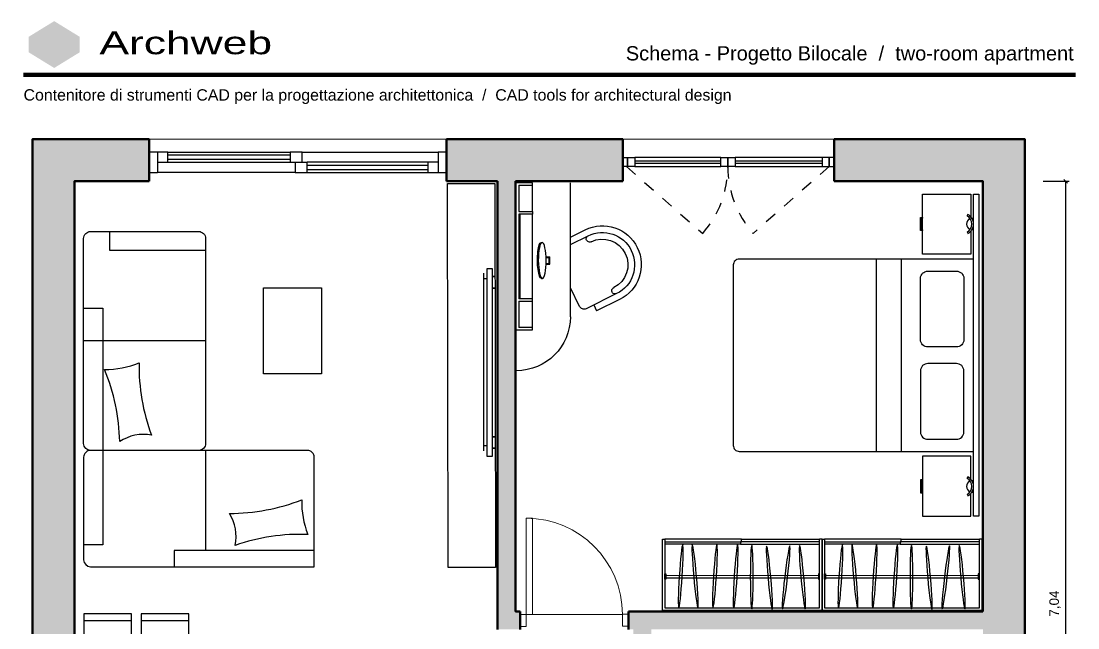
# Model space of a CAD drawing. Header units: metres. Extents: x 87.3 to 96.1, y 104.5 to 114.6.
# Drawn here: x 87.26 to 96.06, y 109.53 to 114.59 of the extents above; entities that cross this region are included whole.
import ezdxf
from ezdxf.enums import TextEntityAlignment as Align

# ---------------------------------------------------------------- set-up
doc = ezdxf.new("R2010")
doc.units = ezdxf.units.M
doc.header["$PDMODE"] = 35
doc.linetypes.add('DASHED', pattern=[0.75, 0.5, -0.25])
doc.layers.add('ARREDI attrezzature - furniture', color=175, linetype='Continuous')
doc.layers.add('QUOTE - dimension', color=252, linetype='Continuous')
for name, color, linetype, lineweight in [('MURATURA sezioni - section wall', 7, 'Continuous', 40), ('PAVIMENTAZIONE - flooring', 250, 'Continuous', 5), ('PORTE - doors', 252, 'Continuous', 5), ('PROIEZIONI - projections', 145, 'Continuous', 13), ('www.archweb.com', 2, 'Continuous', 5)]:
    doc.layers.add(name, color=color, linetype=linetype, lineweight=lineweight)
doc.layers.add('MURATURA tratteggi - hatch walls', color=7, linetype='Continuous', lineweight=40, true_color=0xa8a8a8)
doc.layers.add('VETRATE sezioni - windows sections', color=7, linetype='Continuous', true_color=0x0a85ff)
doc.styles.add('AW', font='arial.ttf')
doc.styles.get("Standard").update_dxf_attribs({"font": 'arial.ttf'})
doc.dimstyles.new('aw', dxfattribs={"dimtxt": 0.08, "dimasz": 0.03, "dimexe": 0.03, "dimexo": 0, "dimgap": 0.04, "dimtad": 1, "dimzin": 1, "dimtxsty": 'Standard', "dimblk": 'OBLIQUE', "dimcen": 2.5, "dimadec": 0, "dimazin": 0, "dimtfac": 1, "dimtmove": 0, "dimatfit": 3, "dimfxl": 1, "dimarcsym": 0})

# ---------------------------------------------------------------- blocks, each defined once
blk = doc.blocks.new('aw logo')
at = {"true_color": 0xababab}
h = blk.add_hatch(color=253, dxfattribs=at)
h.dxf.hatch_style = 1
h.paths.add_polyline_path([(-7.13, -10.92), (-6.51, -10.56), (-6.51, -3.76), (-13.02, -7.52)])
h.paths.add_polyline_path([(-6.51, -10.56), (-0.62, -7.16), (-6.51, -3.76)])
h.paths.add_polyline_path([(-0.62, -7.16), (0, -6.8), (0.62, -7.16), (6.51, -3.76), (0, 0), (-6.51, -3.76)])
h.paths.add_polyline_path([(0.62, -7.16), (6.51, -10.56), (6.51, -3.76)])
h.paths.add_polyline_path([(6.51, -10.56), (7.13, -10.92), (13.02, -7.52), (6.51, -3.76)])
at = {"true_color": 0x878787}
h = blk.add_hatch(color=252, dxfattribs=at)
h.dxf.hatch_style = 1
h.paths.add_polyline_path([(7.13, -10.92), (7.13, -11.63), (13.02, -15.03), (13.02, -7.52)])
h.paths.add_polyline_path([(7.13, -11.63), (7.13, -18.43), (13.02, -15.03)])
h.paths.add_polyline_path([(-7.13, -18.43), (-7.13, -11.63), (-13.02, -15.03)])
h.paths.add_polyline_path([(-7.13, -11.63), (-7.13, -10.92), (-13.02, -7.52), (-13.02, -15.03)])
at = {"true_color": 0xffffff}
h = blk.add_hatch(color=7, dxfattribs=at)
h.dxf.hatch_style = 1
h.paths.add_polyline_path([(0, -8.23), (5.89, -11.63), (5.89, -19.15), (7.13, -18.43), (7.13, -10.92), (0, -6.8), (-7.13, -10.92), (-7.13, -18.43), (-5.89, -19.15), (-5.89, -11.63)])
at = {"true_color": 0xaa0e10}
h = blk.add_hatch(color=14, dxfattribs=at)
h.dxf.hatch_style = 1
h.paths.add_polyline_path([(5.89, -11.63), (0, -8.23), (-5.89, -11.63), (0, -15.03)])
at = {"true_color": 0x890b0d}
h = blk.add_hatch(color=16, dxfattribs=at)
h.dxf.hatch_style = 1
h.paths.add_polyline_path([(-5.89, -11.63), (-5.89, -19.15), (0, -22.55), (0, -15.03)])
h.paths.add_polyline_path([(5.89, -19.15), (5.89, -11.63), (0, -15.03), (0, -22.55)])
blk = doc.blocks.new('Porta - doors 75')
at = {"layer": 'PORTE - doors', "color": 2}
for p, q in [((-0.0983, 0.75), (-0.0983, 0.8)), ((0.0017, 0.8), (0.0017, 0.75)), ((0.0017, 0.75), (-0.0983, 0.75)), ((0, -0.05), (0, 0)), ((0, 0), (0.8, 0)), ((-0.1, -0.05), (0, -0.05)), ((-0.1, -0.1), (-0.1, -0.05)), ((0, -0.05), (0, -0.1)), ((0.8, -0.05), (0, -0.05))]:
    blk.add_line(p, q, dxfattribs=at)
for points in [[(-0.0983, 0.8), (0.0017, 0.8)], [(0.8, -0.05), (0.8, 0)], [(-0.1, -0.1), (0, -0.1)]]:
    blk.add_lwpolyline(points, dxfattribs=at)
at = {"layer": 'PORTE - doors', "color": 251}
blk.add_arc((0, -0.05), 0.8, 0, 90, dxfattribs=at)
blk = doc.blocks.new('letto matrimoniale - double bed - hu82aw25')
at = {"layer": 'ARREDI attrezzature - furniture'}
for p, q in [((915.2504, 123.8718), (915.2579, 123.8843)), ((915.2504, 123.7373), (915.2579, 123.7248)), ((915.2504, 121.6862), (915.2579, 121.6987)), ((915.2504, 121.5516), (915.2579, 121.5391))]:
    blk.add_line(p, q, dxfattribs=at)
for points in [[(915.2811, 123.7444), (915.2811, 123.5532), (914.8803, 123.5532), (914.8803, 124.0532), (915.2811, 124.0532), (915.2811, 123.8647)], [(914.8803, 123.7559), (914.8803, 123.7509), (914.8628, 123.7509), (914.8628, 123.8582), (914.8803, 123.8582), (914.8803, 123.8532)], [(914.8803, 123.7559), (914.8705, 123.7559), (914.8705, 123.8532), (914.8803, 123.8532)], [(914.4921, 123.5132), (914.4921, 121.9102)], [(914.7022, 123.5132), (914.7022, 121.9102)], [(915.2811, 121.6791), (915.2811, 121.8702), (914.8803, 121.8702), (914.8803, 121.3702), (915.2811, 121.3702), (915.2811, 121.5588)], [(914.8803, 121.6676), (914.8803, 121.6725), (914.8628, 121.6725), (914.8628, 121.5653), (914.8803, 121.5653), (914.8803, 121.5702)], [(914.8803, 121.6676), (914.8705, 121.6676), (914.8705, 121.5702), (914.8803, 121.5702)]]:
    blk.add_lwpolyline(points, dxfattribs=at)
blk.add_lwpolyline([(915.3032, 121.3702), (915.3032, 124.0532), (915.3468, 124.0532), (915.3468, 121.3702)], close=True, dxfattribs=at)
for points in [[(913.3032, 123.4636), (913.3032, 121.9598, 0.414214), (913.3528, 121.9102), (915.3032, 121.9102), (915.3032, 123.5132), (913.3528, 123.5132, 0.414214)], [(915.1625, 122.781), (914.923, 122.781, -0.414214), (914.8624, 122.8416), (914.8624, 123.3515, -0.414214), (914.923, 123.4122), (915.1625, 123.4122, -0.414214), (915.2231, 123.3515), (915.2231, 122.8416, -0.414214)], [(915.1625, 122.6425), (914.923, 122.6425, 0.414214), (914.8624, 122.5819), (914.8624, 122.0719, 0.414214), (914.923, 122.0113), (915.1625, 122.0113, 0.414214), (915.2231, 122.0719), (915.2231, 122.5819, 0.414214)]]:
    blk.add_lwpolyline(points, format="xyb", close=True, dxfattribs=at)
for centre, radius, start, end in [((915.2918, 123.8045), 0.0471, 110.74028, 249.25972), ((915.2104, 123.8045), 0.0783, 300.75134, 59.24866), ((915.2104, 123.8045), 0.0928, 300.75134, 59.24866), ((915.2918, 123.8045), 0.0471, 75.97708, 91.70447), ((915.2918, 123.8045), 0.0471, 268.29553, 284.02292), ((915.2918, 121.6189), 0.0471, 110.74028, 249.25972), ((915.2104, 121.6189), 0.0783, 300.75134, 59.24866), ((915.2104, 121.6189), 0.0928, 300.75134, 59.24866), ((915.2918, 121.6189), 0.0471, 75.97708, 91.70447), ((915.2918, 121.6189), 0.0471, 268.29553, 284.02292)]:
    blk.add_arc(centre, radius, start, end, dxfattribs=at)
blk = doc.blocks.new('TAVOLO- TABLE')
at = {"layer": 'ARREDI attrezzature - furniture', "linetype": 'Continuous'}
for points in [[(1742.1181, 1918.8827), (1742.5151, 1918.8827), (1742.5151, 1919.2857), (1742.1181, 1919.2857)], [(1742.5959, 1918.8827), (1742.993, 1918.8827), (1742.993, 1919.2857), (1742.5959, 1919.2857)], [(1742.0584, 1918.8196), (1743.0564, 1918.8196), (1743.0564, 1918.0236), (1742.0584, 1918.0236)], [(1742.1181, 1917.9605), (1742.5151, 1917.9605), (1742.5151, 1917.5574), (1742.1181, 1917.5574)], [(1742.5959, 1917.9605), (1742.993, 1917.9605), (1742.993, 1917.5574), (1742.5959, 1917.5574)]]:
    blk.add_lwpolyline(points, close=True, dxfattribs=at)
for points in [[(1742.1181, 1919.2318), (1742.5151, 1919.2318)], [(1742.5959, 1919.2318), (1742.993, 1919.2318)], [(1742.1181, 1917.6114), (1742.5151, 1917.6114)], [(1742.5959, 1917.6114), (1742.993, 1917.6114)]]:
    blk.add_lwpolyline(points, dxfattribs=at)
blk = doc.blocks.new('DIVANO GRANDE - BIG COUCH')
at = {"layer": 'ARREDI attrezzature - furniture', "linetype": 'Continuous'}
blk.add_lwpolyline([(1742.1745, 1922.4709), (1743.0745, 1922.4709, -0.414214), (1743.1322, 1922.4132), (1743.1322, 1921.5593), (1742.1168, 1921.5593), (1742.1168, 1922.4132, -0.414214)], format="xyb", close=True, dxfattribs=at)
for points in [[(1742.3321, 1922.4709), (1742.3321, 1922.3163), (1743.1322, 1922.3163)], [(1742.1168, 1921.8319), (1742.2756, 1921.8319), (1742.2756, 1919.8604), (1742.1168, 1919.8604)], [(1744.0371, 1919.8149), (1742.8695, 1919.8149), (1742.8695, 1919.6791)]]:
    blk.add_lwpolyline(points, dxfattribs=at)
for points in [[(1743.1322, 1921.5593), (1743.1322, 1920.7053, -0.414214), (1743.0745, 1920.6477), (1742.1745, 1920.6477, -0.414214), (1742.1168, 1920.7053), (1742.1168, 1921.5593)], [(1743.1322, 1920.6477), (1742.1745, 1920.6477, 0.414214), (1742.1168, 1920.59), (1742.1168, 1919.7367, 0.414213), (1742.1745, 1919.6791), (1744.0371, 1919.6791), (1744.0371, 1920.59, 0.414214), (1743.9795, 1920.6477), (1743.1322, 1920.6477), (1743.1322, 1919.8149)]]:
    blk.add_lwpolyline(points, format="xyb", dxfattribs=at)
for centre, radius, start, end in [((1742.3008, 1922.027), 0.7055, 269.15197, 293.12962), ((1744.2272, 1921.3514), 1.6495, 179.06831, 200.44942), ((1740.7461, 1920.6824), 1.6714, 1.31541, 22.48353), ((1742.6164, 1920.4212), 0.3599, 79.54471, 123.64284), ((1743.3278, 1921.7938), 1.6714, 270.08337, 291.2515), ((1744.6386, 1920.2105), 0.7055, 177.91993, 201.89759), ((1743.0264, 1919.9295), 0.3599, 348.31268, 32.41081), ((1743.9217, 1918.2991), 1.6495, 87.83627, 109.21738)]:
    blk.add_arc(centre, radius, start, end, dxfattribs=at)
blk = doc.blocks.new('ARMADIO')
at = {"layer": 'ARREDI attrezzature - furniture', "color": 2}
for p, q in [((81628.7687, 41935.9451), (81628.7687, 41936.5351)), ((81628.7687, 41936.5351), (81628.7887, 41936.5351)), ((81628.7887, 41936.5351), (81628.7887, 41935.9651)), ((81629.4287, 41936.5351), (81628.7901, 41936.5351)), ((81628.7901, 41936.5351), (81628.7901, 41936.5151)), ((81629.4287, 41936.5151), (81629.4287, 41936.5351)), ((81630.0987, 41936.5351), (81630.0787, 41936.5351)), ((81630.0787, 41935.9651), (81630.0787, 41936.5351)), ((81630.0987, 41936.5351), (81630.0987, 41935.9451)), ((81628.7901, 41936.5151), (81629.4287, 41936.5151)), ((81630.0787, 41936.5151), (81629.4187, 41936.5151)), ((81629.4187, 41936.5151), (81629.4187, 41936.4951)), ((81629.4187, 41936.4951), (81630.0787, 41936.4951)), ((81630.0787, 41936.4951), (81630.0787, 41936.5151)), ((81628.7687, 41935.9451), (81630.0987, 41935.9451)), ((81628.7887, 41935.9651), (81630.0787, 41935.9651))]:
    blk.add_line(p, q, dxfattribs=at)
at = {"layer": 'ARREDI attrezzature - furniture'}
for p, q in [((81629.4287, 41936.5351), (81630.0787, 41936.5351)), ((81629.4187, 41936.4951), (81628.7887, 41936.4951)), ((81628.7887, 41936.2476), (81628.7987, 41936.2476)), ((81628.7887, 41936.2026), (81628.7887, 41936.2476)), ((81628.7987, 41936.2026), (81628.7887, 41936.2026)), ((81628.7987, 41936.2476), (81628.7987, 41936.2026)), ((81628.7987, 41936.2351, 0.0001), (81630.0687, 41936.2346, 0.0001)), ((81628.7987, 41936.2151, 0.0001), (81630.0687, 41936.2146, 0.0001)), ((81630.0787, 41936.2476), (81630.0687, 41936.2476)), ((81630.0687, 41936.2476), (81630.0687, 41936.2026)), ((81630.0687, 41936.2026), (81630.0787, 41936.2026)), ((81630.0787, 41936.2026), (81630.0787, 41936.2476))]:
    blk.add_line(p, q, dxfattribs=at)
at = {"layer": 'ARREDI attrezzature - furniture', "extrusion": (0, 0, -1)}
for centre, major_axis in [((81628.9218, 41936.2251), (0.0165, 0.2636)), ((81629.0418, 41936.2251), (-0.0235, 0.2631)), ((81629.2066, 41936.2251), (0.0165, 0.2636)), ((81629.3794, 41936.2241, 0.0003), (0.0165, 0.2636)), ((81629.5133, 41936.2202, 0.0003), (0, 0.2641)), ((81629.6606, 41936.2154, 0.0003), (-0.0235, 0.2631)), ((81629.7995, 41936.217, 0.0003), (0.0305, 0.2623)), ((81629.9352, 41936.219, 0.0003), (-0.0235, 0.2631))]:
    blk.add_ellipse(centre, major_axis=major_axis, ratio=0.045381, dxfattribs=at)
blk = doc.blocks.new('Angolo beauty')
at = {"layer": 'ARREDI attrezzature - furniture', "color": 2}
for p, q in [((1.226, 0), (0, 0)), ((0, -0.1345), (0, 0)), ((1.226, 0), (1.226, -0.1345)), ((0.02, -0.02), (0.2402, -0.02)), ((0.02, -0.02), (0.02, -0.1345)), ((0.2402, -0.02), (0.2402, -0.1345)), ((0.2602, -0.02), (0.9658, -0.02)), ((0.2602, -0.1345), (0.2602, -0.02)), ((0.9658, -0.1345), (0.9658, -0.02)), ((0.9858, -0.02), (1.206, -0.02)), ((0.9858, -0.02), (0.9858, -0.1345)), ((1.206, -0.1345), (1.206, -0.02)), ((0.02, -0.1345), (0, -0.1345)), ((0.2402, -0.1345), (0.2602, -0.1345)), ((0.9858, -0.1345), (0.9658, -0.1345)), ((1.226, -0.1345), (1.206, -0.1345))]:
    blk.add_line(p, q, dxfattribs=at)
at = {"layer": 'ARREDI attrezzature - furniture', "ltscale": 2}
for p, q in [((0.2402, -0.1345), (0.02, -0.1345)), ((0.9658, -0.1345), (0.2602, -0.1345)), ((1.206, -0.1345), (0.9858, -0.1345)), ((0.4972, -0.2075), (0.4971, -0.2149)), ((0.616, -0.2482), (0.6157, -0.2782)), ((0.622, -0.2485), (0.6218, -0.2723)), ((0.6722, -0.249), (0.672, -0.2727)), ((0.6782, -0.2488), (0.678, -0.2788)), ((0.7977, -0.21), (0.7976, -0.2174)), ((0.678, -0.2788), (0.6157, -0.2782)), ((0.672, -0.2727), (0.6218, -0.2723)), ((1.1154, -0.45), (0, -0.45))]:
    blk.add_line(p, q, dxfattribs=at)
at = {"layer": 'ARREDI attrezzature - furniture', "ltscale": 0.02}
blk.add_line((1.0172, -0.6442), (1.067, -0.6688), dxfattribs=at)
for points in [[(0.4524, -0.45), (0.3916, -0.5734)], [(0.5144, -0.45), (0.4415, -0.598)], [(0.9729, -0.8598), (1.067, -0.6688)]]:
    blk.add_lwpolyline(points, dxfattribs=at)
blk.add_lwpolyline([(0.9231, -0.8352), (1.0485, -0.5806, 0.414214), (1.0302, -0.5268), (0.8743, -0.45)], format="xyb", dxfattribs=at)
at = {"layer": 'ARREDI attrezzature - furniture', "ltscale": 2}
blk.add_arc((1.1154, 0), 0.45, 270, 0, dxfattribs=at)
at = {"layer": 'ARREDI attrezzature - furniture'}
for centre, radius, start, end in [((0.6823, -0.7166), 0.324, 153.77423, 333.77423), ((0.6823, -0.7166), 0.2685, 153.77423, 333.77423), ((0.4664, -0.6102), 0.0278, 333.77423, 153.77423), ((0.6823, -0.7166), 0.2129, 153.77423, 333.77423), ((0.8982, -0.823), 0.0278, 333.77423, 153.77423)]:
    blk.add_arc(centre, radius, start, end, dxfattribs=at)
at = {"layer": 'ARREDI attrezzature - furniture', "ltscale": 2}
blk.add_ellipse((0.6474, -0.2088), major_axis=(0.1503, -0.0013), ratio=0.220104, start_param=6.283185, end_param=9.424778, dxfattribs=at)
blk.add_ellipse((0.6474, -0.2161), major_axis=(0.1503, -0.0013), ratio=0.220104, dxfattribs=at)
at = {"layer": 'VETRATE sezioni - windows sections', "color": 150, "true_color": 0x0080ff}
blk.add_line((0.2602, -0.03), (0.9658, -0.03), dxfattribs=at)
blk = doc.blocks.new('_Oblique')
at = {"color": 0, "linetype": 'ByBlock', "lineweight": -2}
blk.add_line((-0.5, -0.5), (0.5, 0.5), dxfattribs=at)
blk = doc.blocks.new('*D24')
at = {"layer": 'Defpoints', "color": 0, "ltscale": 0.02, "transparency": 16777216}
for p in [(95.7687, 113.2539), (95.7687, 106.2187), (95.9564, 106.2187)]:
    blk.add_point(p, dxfattribs=at)
at = {"layer": 'QUOTE - dimension', "color": 0, "lineweight": -2, "ltscale": 0.02, "transparency": 16777216}
for p, q in [((95.7687, 113.2539), (95.9864, 113.2539)), ((95.9564, 113.2539), (95.9564, 106.2187)), ((95.7687, 106.2187), (95.9864, 106.2187))]:
    blk.add_line(p, q, dxfattribs=at)
at = {"layer": 'QUOTE - dimension', "color": 0, "lineweight": -2, "ltscale": 0.02, "transparency": 16777216, "xscale": 0.03, "yscale": 0.03, "zscale": 0.03}
for p, rotation in [((95.9564, 113.2539), 90), ((95.9564, 106.2187), 270)]:
    blk.add_blockref('_Oblique', p, dxfattribs=dict(at, rotation=rotation))
at = {"layer": 'QUOTE - dimension', "color": 0, "ltscale": 0.02, "transparency": 16777216, "insert": (95.8684, 109.7363), "char_height": 0.08, "attachment_point": 5, "rotation": 90}
blk.add_mtext('7,04', dxfattribs=at)

msp = doc.modelspace()

# ---------------------------------------------------------------- hatches: boundary and pattern name
at = {"layer": 'MURATURA tratteggi - hatch walls', "ltscale": 0.02}
h = msp.add_hatch(color=256, dxfattribs=at)
h.dxf.hatch_style = 1
h.paths.add_polyline_path([(88.325, 113.6039), (87.353, 113.6039), (87.353, 105.8687), (88.315, 105.8687), (88.315, 106.0221), (88.315, 106.0221), (88.315, 106.0971), (88.315, 106.2187), (87.703, 106.2187), (87.703, 113.2539), (88.325, 113.2539)])
h.paths.add_polyline_path([(92.269, 113.4516), (92.269, 113.6039), (90.8006, 113.6039), (90.8006, 113.2539), (91.2269, 113.2539), (91.2269, 109.5214), (91.4158, 109.5214), (91.4158, 109.6714), (91.3769, 109.6714), (91.3769, 113.2539), (92.269, 113.2539), (92.269, 113.3766), (92.269, 113.3766)])
h.paths.add_polyline_path([(95.6181, 113.6039), (94.0289, 113.6039), (94.0289, 113.4516), (94.0289, 113.4516), (94.0289, 113.3766), (94.0289, 113.2539), (95.2681, 113.2539), (95.2681, 109.6714), (92.3158, 109.6714), (92.3158, 109.5214), (92.3579, 109.5214), (92.3579, 108.8705), (92.5079, 108.8705), (92.5079, 109.5214), (95.2681, 109.5214), (95.2681, 109.039), (95.6181, 109.039)])
h.paths.add_polyline_path([(95.6181, 107.861), (95.4577, 107.861), (95.4577, 107.861), (95.3827, 107.861), (95.2681, 107.861), (95.2681, 107.3781), (92.5079, 107.3781), (92.5079, 108.0705), (92.3579, 108.0705), (92.3579, 107.1325), (92.5079, 107.1325), (92.5079, 107.2281), (95.2681, 107.2281), (95.2681, 107.0985), (95.6181, 107.0985)])
h.paths.add_polyline_path([(95.6181, 106.3656), (95.4577, 106.3656), (95.4577, 106.3656), (95.3827, 106.3656), (95.2681, 106.3656), (95.2681, 106.2187), (92.5079, 106.2187), (92.5079, 106.3325), (92.3579, 106.3325), (92.3579, 106.2187), (92.1127, 106.2187), (92.1127, 105.8687), (95.6181, 105.8687)])
h.paths.add_polyline_path([(91.0826, 106.2187), (90.2542, 106.2187), (90.2542, 108.0296), (90.7542, 108.0296), (90.7542, 108.1721), (90.9545, 108.172), (90.9545, 108.6878), (90.8564, 108.6878), (90.8417, 108.6436), (90.8986, 108.6247), (90.7976, 108.322), (90.2621, 108.322), (90.1612, 108.6247), (90.2181, 108.6436), (90.2033, 108.6878), (90.1042, 108.6878), (90.1042, 106.2187), (89.4951, 106.2187), (89.4951, 105.8687), (91.0826, 105.8687)])
h.paths.add_polyline_path([(90.4458, 108.2035, -1), (90.6139, 108.2035, -1)], flags=16)

# ---------------------------------------------------------------- linework, layer by layer
at = {"layer": 'ARREDI attrezzature - furniture', "linetype": 'Continuous'}
for points in [[(90.8091, 113.2362), (91.2026, 113.2362), (91.2082, 110.0361), (90.8147, 110.0361)], [(91.1392, 112.5279), (91.1803, 112.5279), (91.1803, 110.9625), (91.1392, 110.9625)], [(91.1803, 112.4616), (91.2026, 112.4616), (91.2026, 112.4616), (91.1803, 112.4616)], [(89.2778, 112.3652), (89.759, 112.3652), (89.759, 111.6491), (89.2778, 111.6491)], [(91.1803, 112.3631), (91.2026, 112.3631), (91.2026, 112.3631), (91.1803, 112.3631)], [(91.1803, 111.1259), (91.2026, 111.1259), (91.2026, 111.1259), (91.1803, 111.1259)], [(91.1803, 111.0307), (91.2026, 111.0307), (91.2026, 111.0307), (91.1803, 111.0307)]]:
    msp.add_lwpolyline(points, close=True, dxfattribs=at)
for points in [[(91.109, 112.4897), (91.109, 111.0091)], [(91.109, 112.4446), (91.1392, 112.4446)], [(91.3825, 111.6758), (91.3825, 112.0153)], [(91.109, 111.0537), (91.1392, 111.0537)]]:
    msp.add_lwpolyline(points, dxfattribs=at)
at = {"layer": 'MURATURA sezioni - section wall'}
for p, q in [((88.325, 113.6039), (88.325, 113.2539)), ((90.8006, 113.6039), (90.8006, 113.2539)), ((92.269, 113.6039), (92.269, 113.2539)), ((94.0289, 113.6039), (94.0289, 113.2539)), ((91.2269, 113.2539), (91.2269, 109.5214))]:
    msp.add_line(p, q, dxfattribs=at)
for points in [[(88.315, 105.8687), (87.353, 105.8687), (87.353, 113.6039), (88.325, 113.6039)], [(90.8006, 113.6039), (92.269, 113.6039)], [(94.0289, 113.6039), (95.6181, 113.6039), (95.6181, 109.039)], [(88.315, 106.2187), (87.703, 106.2187), (87.703, 113.2539), (88.325, 113.2539)], [(90.8006, 113.2539), (91.2269, 113.2539)], [(91.3769, 113.2539), (92.269, 113.2539)], [(91.3769, 113.2539), (91.3769, 109.6714), (91.4158, 109.6714)], [(94.0289, 113.2539), (95.2681, 113.2539), (95.2681, 109.6714)], [(91.4158, 109.6714), (91.4158, 109.5214)], [(92.3158, 109.6714), (95.2681, 109.6714)], [(92.3158, 109.5214), (92.3158, 109.6714)]]:
    msp.add_lwpolyline(points, dxfattribs=at)
at = {"layer": 'PAVIMENTAZIONE - flooring', "linetype": 'Continuous'}
msp.add_lwpolyline([(91.4658, 109.6464), (92.2658, 109.6464)], dxfattribs=at)
at = {"layer": 'PROIEZIONI - projections'}
for points in [[(90.8006, 113.6039), (88.325, 113.6039)], [(94.0289, 113.6039), (92.269, 113.6039)]]:
    msp.add_lwpolyline(points, dxfattribs=at)
at = {"layer": 'VETRATE sezioni - windows sections', "color": 2}
for p, q in [((88.4794, 113.496), (88.325, 113.496)), ((90.8006, 113.496), (90.7309, 113.496)), ((88.325, 113.3279), (88.3946, 113.3279))]:
    msp.add_line(p, q, dxfattribs=at)
at = {"layer": 'VETRATE sezioni - windows sections', "color": 251}
for p, q in [((88.4794, 113.496), (89.4995, 113.496)), ((89.5989, 113.496), (90.7309, 113.496)), ((93.0842, 113.4516), (92.369, 113.4516)), ((93.9289, 113.4516), (93.2042, 113.4516)), ((88.4794, 113.412), (89.4995, 113.412)), ((90.6461, 113.412), (89.6413, 113.412)), ((92.369, 113.3766), (93.0842, 113.3766)), ((93.2042, 113.3766), (93.9289, 113.3766)), ((89.5419, 113.3279), (88.3946, 113.3279)), ((89.6413, 113.3279), (90.6461, 113.3279))]:
    msp.add_line(p, q, dxfattribs=at)
at = {"layer": 'VETRATE sezioni - windows sections'}
for p, q in [((89.4995, 113.4705), (88.4794, 113.4705)), ((88.4794, 113.4374), (89.4995, 113.4374)), ((90.6461, 113.3865), (89.6413, 113.3865)), ((89.6413, 113.3534), (90.6461, 113.3534)), ((92.369, 113.4241), (93.0842, 113.4241)), ((92.369, 113.4041), (93.0842, 113.4041)), ((93.2042, 113.4241), (93.9289, 113.4241)), ((93.2042, 113.4041), (93.9289, 113.4041))]:
    msp.add_line(p, q, dxfattribs=at)
at = {"layer": 'VETRATE sezioni - windows sections', "color": 251, "linetype": 'DASHED', "ltscale": 0.15}
for p, q in [((92.2994, 113.3766), (92.9343, 112.8194)), ((93.9889, 113.3766), (93.3541, 112.8194))]:
    msp.add_line(p, q, dxfattribs=at)
at = {"layer": 'VETRATE sezioni - windows sections', "color": 2}
for points in [[(88.3946, 113.412), (88.4794, 113.412), (88.4794, 113.496)], [(88.3946, 113.496), (88.3946, 113.3279)], [(90.7309, 113.496), (90.7309, 113.3279)], [(89.5419, 113.412), (89.5419, 113.3279), (89.6413, 113.3279), (89.6413, 113.412)], [(89.5989, 113.412), (89.6413, 113.412)], [(90.7309, 113.412), (90.6461, 113.412), (90.6461, 113.3279), (90.8006, 113.3279)]]:
    msp.add_lwpolyline(points, dxfattribs=at)
for points in [[(89.5989, 113.412), (89.5989, 113.496), (89.4995, 113.496), (89.4995, 113.412)], [(92.309, 113.4516), (92.309, 113.3766), (92.269, 113.3766), (92.269, 113.4516)], [(92.369, 113.4516), (92.369, 113.3766), (92.309, 113.3766), (92.309, 113.4516)], [(93.1442, 113.4516), (93.1442, 113.3766), (93.0842, 113.3766), (93.0842, 113.4516)], [(93.2042, 113.4516), (93.2042, 113.3766), (93.1442, 113.3766), (93.1442, 113.4516)], [(93.9289, 113.4516), (93.9289, 113.3766), (93.9889, 113.3766), (93.9889, 113.4516)], [(93.9889, 113.4516), (93.9889, 113.3766), (94.0289, 113.3766), (94.0289, 113.4516)]]:
    msp.add_lwpolyline(points, close=True, dxfattribs=at)
at = {"layer": 'VETRATE sezioni - windows sections', "color": 251, "linetype": 'DASHED', "ltscale": 0.15}
for centre, start, end in [((92.2994, 113.3766), 318.72361, 0.00027), ((93.9889, 113.3766), 179.99973, 221.27639)]:
    msp.add_arc(centre, 0.8448, start, end, dxfattribs=at)
at = {"layer": 'www.archweb.com', "color": 8, "ltscale": 0.02, "true_color": 0x787878, "const_width": 0.0358}
msp.add_lwpolyline([(87.2766, 114.1416), (96.0409, 114.1416)], dxfattribs=at)

# ---------------------------------------------------------------- block references
at = {"layer": 'ARREDI attrezzature - furniture'}
for name, p in [('letto matrimoniale - double bed - hu82aw25', (-820.114, -10.9067)), ('ARMADIO', (-81536.1703, -41826.2632)), ('ARMADIO', (-81534.8403, -41826.2632))]:
    msp.add_blockref(name, p, dxfattribs=at)
at = {"layer": 'ARREDI attrezzature - furniture', "linetype": 'Continuous'}
for name in ['DIVANO GRANDE - BIG COUCH', 'TAVOLO- TABLE']:
    msp.add_blockref(name, (-1654.3374, -1809.6355), dxfattribs=at)
at = {"layer": 'MURATURA sezioni - section wall', "xscale": -1}
for name, p, rotation in [('Angolo beauty', (91.3825, 113.2413), 90), ('Porta - doors 75', (91.5158, 109.6464), 270)]:
    msp.add_blockref(name, p, dxfattribs=dict(at, rotation=rotation))
at = {"layer": 'www.archweb.com', "xscale": 0.01626377089536728, "yscale": 0.01730188393124179, "zscale": 0.01730188393124179}
msp.add_blockref('aw logo', (87.534, 114.588), dxfattribs=at)

# ---------------------------------------------------------------- texts
at = {"layer": 'www.archweb.com', "color": 7, "style": 'AW', "width": 1.395375}
msp.add_text('Archweb', height=0.18957, dxfattribs=at).set_placement((87.9108, 114.3124), (89.3485, 114.3124), align=Align.FIT)
at = {"layer": 'www.archweb.com'}
msp.add_text('Schema - Progetto Bilocale  /  two-room apartment', height=0.118913, dxfattribs=at).set_placement((92.2945, 114.2605))
at = {"layer": 'www.archweb.com', "color": 253, "insert": (87.279, 114.0207), "char_height": 0.0945683, "width": 7.532548, "attachment_point": 1}
msp.add_mtext('Contenitore di strumenti CAD per la progettazione architettonica  /  CAD tools for architectural design', dxfattribs=at)

# ---------------------------------------------------------------- dimensions: what is measured, and where the dimension line sits
at = {"layer": 'QUOTE - dimension', "ltscale": 0.02}
dim = msp.add_aligned_dim(p1=(95.7687, 113.2539), p2=(95.7687, 106.2187), distance=0.1878, dimstyle='aw', dxfattribs=at)
dim.commit()
dim.dimension.update_dxf_attribs({"geometry": '*D24', "text_midpoint": (95.8684, 109.7363)})

doc.saveas('drawing.dxf')
